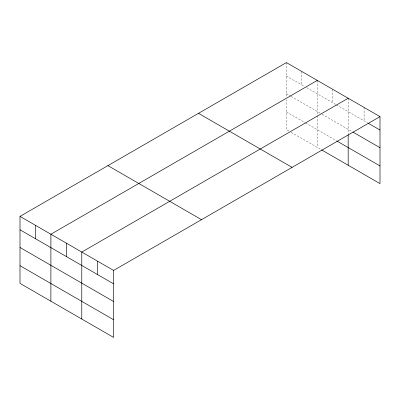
<?xml version="1.0" encoding="UTF-8"?>
<svg xmlns="http://www.w3.org/2000/svg" width="400" height="400" viewBox="0 0 400 400"><rect width="100%" height="100%" fill="white"/><g stroke="black" fill="none" stroke-linecap="round" stroke-linejoin="round"><path stroke-width="0.3" stroke-dasharray="2 1.5" d="M286.4 75.985L304.505 86.44M306.635 87.67L335.925 104.58M336.46 104.89L367.8 122.985M286.4 93.67L290.66 96.13M291.19 96.435L321.55 113.96M322.08 114.27L351.89 131.48M286.4 111.885L305.04 122.65M305.57 122.955L336.46 140.79M289.06 131.105L286.4 129.57L286.4 99.74M291.19 132.335L321.015 149.555M364.09 107.44L364.09 120.84M348.175 98.255L348.175 134.195M332.73 89.335L332.73 102.735M317.285 80.42L317.285 115.145M317.285 115.755L317.285 147.4M301.845 71.505L301.845 84.905M286.4 62.585L286.4 97.315"/><path stroke-width="0.6" d="M380 116.625L286.4 62.585L20 216.39L20 283.375L113.6 337.415L113.6 270.43L380 116.625L380 183.61L321.55 149.86M317.285 80.42L50.89 234.225L50.89 301.205M348.175 98.255L81.775 252.06L81.775 319.04M368.33 123.29L380 130.03M352.95 132.09L380 147.71M336.99 141.095L380 165.925M198.485 113.345L292.09 167.385M107.91 165.635L201.515 219.675M20 216.39L113.6 270.43M20 229.79L113.6 283.83M20 247.475L113.6 301.515M20 265.69L113.6 319.73M348.175 134.8L348.175 165.235M97.69 261.245L97.69 274.645M66.335 243.14L66.335 256.54M35.445 225.31L35.445 238.71"/></g></svg>
